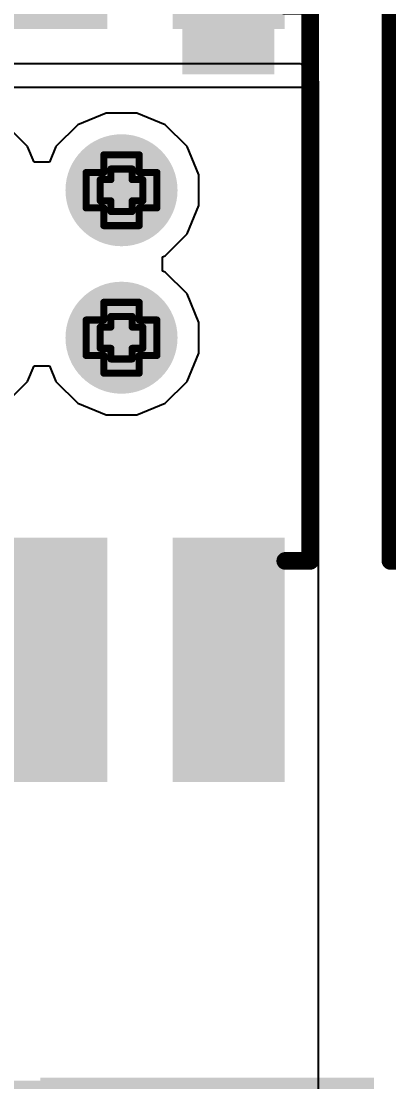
# Model space of a CAD drawing. Header units: inches. Extents: x -4 to 5258, y -4 to 5281.
# Drawn here: x 88.12 to 90.75, y 11.13 to 18.74 of the extents above; entities that cross this region are included whole.
import ezdxf

# ---------------------------------------------------------------- set-up
doc = ezdxf.new("R2010")
doc.units = ezdxf.units.IN
for name, color, linetype in [('Bottom Layer', 5, 'Continuous'), ('Bottom Solder', 6, 'Continuous'), ('Drill Drawing', 1, 'Continuous'), ('Layer 1', 16, 'Continuous'), ('Layer 2', 76, 'Continuous'), ('Top Layer', 1, 'Continuous'), ('Top Overlay', 2, 'Continuous'), ('Top Paste', 8, 'Continuous'), ('Top Solder', 216, 'Continuous'), ('Via Holes', 16, 'Continuous')]:
    doc.layers.add(name, color=color, linetype=linetype)
doc.styles.add('Arial Black_Bold', font='', dxfattribs={"height": 0.2})
doc.styles.get('Arial Black_Bold').set_extended_font_data('Arial Black', bold=True)

# ---------------------------------------------------------------- blocks, each defined once
blk = doc.blocks.new('SOIC_8_16')
at = {"layer": 'Top Layer'}
for points in [[(-1.925, 2.205), (-1.925, 1.605), (-3.475, 1.605), (-3.475, 2.205)], [(3.475, 2.205), (3.475, 1.605), (1.925, 1.605), (1.925, 2.205)], [(-1.925, 0.935), (-1.925, 0.335), (-3.475, 0.335), (-3.475, 0.935)], [(3.475, 0.935), (3.475, 0.335), (1.925, 0.335), (1.925, 0.935)], [(-1.925, -0.335), (-1.925, -0.935), (-3.475, -0.935), (-3.475, -0.335)], [(3.475, -0.335), (3.475, -0.935), (1.925, -0.935), (1.925, -0.335)], [(-1.925, -1.605), (-1.925, -2.205), (-3.475, -2.205), (-3.475, -1.605)], [(3.475, -1.605), (3.475, -2.205), (1.925, -2.205), (1.925, -1.605)]]:
    blk.add_hatch(color=1, dxfattribs=at).paths.add_polyline_path(points)
at = {"layer": 'Top Overlay'}
blk.add_hatch(color=2, dxfattribs=at).paths.add_polyline_path([(-1.8288, 1.5736), (-1.4986, 1.5736), (-1.4986, 2.234), (-1.8288, 2.234)])
at = {"layer": 'Top Paste'}
for points in [[(-1.925, 2.205), (-1.925, 1.605), (-3.475, 1.605), (-3.475, 2.205)], [(3.475, 2.205), (3.475, 1.605), (1.925, 1.605), (1.925, 2.205)], [(-1.925, 0.935), (-1.925, 0.335), (-3.475, 0.335), (-3.475, 0.935)], [(3.475, 0.935), (3.475, 0.335), (1.925, 0.335), (1.925, 0.935)], [(-1.925, -0.335), (-1.925, -0.935), (-3.475, -0.935), (-3.475, -0.335)], [(3.475, -0.335), (3.475, -0.935), (1.925, -0.935), (1.925, -0.335)], [(-1.925, -1.605), (-1.925, -2.205), (-3.475, -2.205), (-3.475, -1.605)], [(3.475, -1.605), (3.475, -2.205), (1.925, -2.205), (1.925, -1.605)]]:
    blk.add_hatch(color=8, dxfattribs=at).paths.add_polyline_path(points)
at = {"layer": 'Top Solder'}
for points in [[(-1.8234, 2.3066), (-1.8234, 1.5034), (-3.5766, 1.5034), (-3.5766, 2.3066)], [(3.5766, 2.3066), (3.5766, 1.5034), (1.8234, 1.5034), (1.8234, 2.3066)], [(-1.8234, 1.0366), (-1.8234, 0.2334), (-3.5766, 0.2334), (-3.5766, 1.0366)], [(3.5766, 1.0366), (3.5766, 0.2334), (1.8234, 0.2334), (1.8234, 1.0366)], [(-1.8234, -0.2334), (-1.8234, -1.0366), (-3.5766, -1.0366), (-3.5766, -0.2334)], [(3.5766, -0.2334), (3.5766, -1.0366), (1.8234, -1.0366), (1.8234, -0.2334)], [(-1.8234, -1.5034), (-1.8234, -2.3066), (-3.5766, -2.3066), (-3.5766, -1.5034)], [(3.5766, -1.5034), (3.5766, -2.3066), (1.8234, -2.3066), (1.8234, -1.5034)]]:
    blk.add_hatch(color=216, dxfattribs=at).paths.add_polyline_path(points)
at = {"layer": 'Top Overlay'}
for points in [[(1.9906, 2.4892, 0.127, 0.127, 0), (-1.9906, 2.4892, 0.127, 0.127, 0)], [(-1.9906, 2.3114, 0.127, 0.127, 0), (-1.9906, 2.4892, 0.127, 0.127, 0)], [(1.9906, 2.3114, 0.127, 0.127, 0), (1.9906, 2.4892, 0.127, 0.127, 0)], [(-3.7592, 1.778, 0.127, 0.127, 0), (-3.7592, 2.032, 0.127, 0.127, 0)], [(-3.6322, 1.905, 0.127, 0.127, 0), (-3.7592, 2.032, 0.127, 0.127, 0)], [(-3.7592, 1.778, 0.127, 0.127, 0), (-3.6322, 1.905, 0.127, 0.127, 0)], [(-1.9906, -2.4892, 0.127, 0.127, 0), (-1.9906, -2.3114, 0.127, 0.127, 0)], [(1.9906, -2.4892, 0.127, 0.127, 0), (1.9906, -2.3114, 0.127, 0.127, 0)], [(1.9906, -2.4892, 0.127, 0.127, 0), (-1.9906, -2.4892, 0.127, 0.127, 0)]]:
    blk.add_lwpolyline(points, format="xyseb", dxfattribs=at)
for points in [[(-2.0223, 2.4892, 0.0635, 0.0635, 1), (-1.9588, 2.4892, 0.0635, 0.0635, 1)], [(-2.0223, 2.4892, 0.0635, 0.0635, 1), (-1.9588, 2.4892, 0.0635, 0.0635, 1)], [(1.9588, 2.4892, 0.0635, 0.0635, 1), (2.0223, 2.4892, 0.0635, 0.0635, 1)], [(1.9588, 2.4892, 0.0635, 0.0635, 1), (2.0223, 2.4892, 0.0635, 0.0635, 1)], [(-2.0223, 2.3114, 0.0635, 0.0635, 1), (-1.9588, 2.3114, 0.0635, 0.0635, 1)], [(1.9588, 2.3114, 0.0635, 0.0635, 1), (2.0223, 2.3114, 0.0635, 0.0635, 1)], [(-3.791, 2.032, 0.0635, 0.0635, 1), (-3.7275, 2.032, 0.0635, 0.0635, 1)], [(-3.791, 2.032, 0.0635, 0.0635, 1), (-3.7275, 2.032, 0.0635, 0.0635, 1)], [(-3.6639, 1.905, 0.0635, 0.0635, 1), (-3.6004, 1.905, 0.0635, 0.0635, 1)], [(-3.6639, 1.905, 0.0635, 0.0635, 1), (-3.6004, 1.905, 0.0635, 0.0635, 1)], [(-3.791, 1.778, 0.0635, 0.0635, 1), (-3.7275, 1.778, 0.0635, 0.0635, 1)], [(-3.791, 1.778, 0.0635, 0.0635, 1), (-3.7275, 1.778, 0.0635, 0.0635, 1)], [(-2.0223, -2.3114, 0.0635, 0.0635, 1), (-1.9588, -2.3114, 0.0635, 0.0635, 1)], [(1.9588, -2.3114, 0.0635, 0.0635, 1), (2.0223, -2.3114, 0.0635, 0.0635, 1)], [(-2.0223, -2.4892, 0.0635, 0.0635, 1), (-1.9588, -2.4892, 0.0635, 0.0635, 1)], [(-2.0223, -2.4892, 0.0635, 0.0635, 1), (-1.9588, -2.4892, 0.0635, 0.0635, 1)], [(1.9588, -2.4892, 0.0635, 0.0635, 1), (2.0223, -2.4892, 0.0635, 0.0635, 1)], [(1.9588, -2.4892, 0.0635, 0.0635, 1), (2.0223, -2.4892, 0.0635, 0.0635, 1)]]:
    blk.add_lwpolyline(points, format="xyseb", close=True, dxfattribs=at)
blk = doc.blocks.new('SOIC_8_18')
at = {"layer": 'Top Layer'}
for points in [[(-1.925, 2.205), (-1.925, 1.605), (-3.475, 1.605), (-3.475, 2.205)], [(3.475, 2.205), (3.475, 1.605), (1.925, 1.605), (1.925, 2.205)], [(-1.925, 0.935), (-1.925, 0.335), (-3.475, 0.335), (-3.475, 0.935)], [(3.475, 0.935), (3.475, 0.335), (1.925, 0.335), (1.925, 0.935)], [(-1.925, -0.335), (-1.925, -0.935), (-3.475, -0.935), (-3.475, -0.335)], [(3.475, -0.335), (3.475, -0.935), (1.925, -0.935), (1.925, -0.335)], [(-1.925, -1.605), (-1.925, -2.205), (-3.475, -2.205), (-3.475, -1.605)], [(3.475, -1.605), (3.475, -2.205), (1.925, -2.205), (1.925, -1.605)]]:
    blk.add_hatch(color=1, dxfattribs=at).paths.add_polyline_path(points)
at = {"layer": 'Top Overlay'}
blk.add_hatch(color=2, dxfattribs=at).paths.add_polyline_path([(-1.8288, 1.5762), (-1.4986, 1.5762), (-1.4986, 2.2366), (-1.8288, 2.2366)])
at = {"layer": 'Top Paste'}
for points in [[(-1.925, 2.205), (-1.925, 1.605), (-3.475, 1.605), (-3.475, 2.205)], [(3.475, 2.205), (3.475, 1.605), (1.925, 1.605), (1.925, 2.205)], [(-1.925, 0.935), (-1.925, 0.335), (-3.475, 0.335), (-3.475, 0.935)], [(3.475, 0.935), (3.475, 0.335), (1.925, 0.335), (1.925, 0.935)], [(-1.925, -0.335), (-1.925, -0.935), (-3.475, -0.935), (-3.475, -0.335)], [(3.475, -0.335), (3.475, -0.935), (1.925, -0.935), (1.925, -0.335)], [(-1.925, -1.605), (-1.925, -2.205), (-3.475, -2.205), (-3.475, -1.605)], [(3.475, -1.605), (3.475, -2.205), (1.925, -2.205), (1.925, -1.605)]]:
    blk.add_hatch(color=8, dxfattribs=at).paths.add_polyline_path(points)
at = {"layer": 'Top Solder'}
for points in [[(-1.8234, 2.3066), (-1.8234, 1.5034), (-3.5766, 1.5034), (-3.5766, 2.3066)], [(3.5766, 2.3066), (3.5766, 1.5034), (1.8234, 1.5034), (1.8234, 2.3066)], [(-1.8234, 1.0366), (-1.8234, 0.2334), (-3.5766, 0.2334), (-3.5766, 1.0366)], [(3.5766, 1.0366), (3.5766, 0.2334), (1.8234, 0.2334), (1.8234, 1.0366)], [(-1.8234, -0.2334), (-1.8234, -1.0366), (-3.5766, -1.0366), (-3.5766, -0.2334)], [(3.5766, -0.2334), (3.5766, -1.0366), (1.8234, -1.0366), (1.8234, -0.2334)], [(-1.8234, -1.5034), (-1.8234, -2.3066), (-3.5766, -2.3066), (-3.5766, -1.5034)], [(3.5766, -1.5034), (3.5766, -2.3066), (1.8234, -2.3066), (1.8234, -1.5034)]]:
    blk.add_hatch(color=216, dxfattribs=at).paths.add_polyline_path(points)
at = {"layer": 'Top Overlay'}
for points in [[(1.9906, 2.4892, 0.127, 0.127, 0), (-1.9906, 2.4892, 0.127, 0.127, 0)], [(-1.9906, 2.3114, 0.127, 0.127, 0), (-1.9906, 2.4892, 0.127, 0.127, 0)], [(1.9906, 2.3114, 0.127, 0.127, 0), (1.9906, 2.4892, 0.127, 0.127, 0)], [(-3.7592, 1.778, 0.127, 0.127, 0), (-3.7592, 2.032, 0.127, 0.127, 0)], [(-3.6322, 1.905, 0.127, 0.127, 0), (-3.7592, 2.032, 0.127, 0.127, 0)], [(-3.7592, 1.778, 0.127, 0.127, 0), (-3.6322, 1.905, 0.127, 0.127, 0)], [(-1.9906, -2.4892, 0.127, 0.127, 0), (-1.9906, -2.3114, 0.127, 0.127, 0)], [(1.9906, -2.4892, 0.127, 0.127, 0), (1.9906, -2.3114, 0.127, 0.127, 0)], [(1.9906, -2.4892, 0.127, 0.127, 0), (-1.9906, -2.4892, 0.127, 0.127, 0)]]:
    blk.add_lwpolyline(points, format="xyseb", dxfattribs=at)
for points in [[(-2.0223, 2.4892, 0.0635, 0.0635, 1), (-1.9588, 2.4892, 0.0635, 0.0635, 1)], [(-2.0223, 2.4892, 0.0635, 0.0635, 1), (-1.9588, 2.4892, 0.0635, 0.0635, 1)], [(1.9588, 2.4892, 0.0635, 0.0635, 1), (2.0223, 2.4892, 0.0635, 0.0635, 1)], [(1.9588, 2.4892, 0.0635, 0.0635, 1), (2.0223, 2.4892, 0.0635, 0.0635, 1)], [(-2.0223, 2.3114, 0.0635, 0.0635, 1), (-1.9588, 2.3114, 0.0635, 0.0635, 1)], [(1.9588, 2.3114, 0.0635, 0.0635, 1), (2.0223, 2.3114, 0.0635, 0.0635, 1)], [(-3.791, 2.032, 0.0635, 0.0635, 1), (-3.7275, 2.032, 0.0635, 0.0635, 1)], [(-3.791, 2.032, 0.0635, 0.0635, 1), (-3.7275, 2.032, 0.0635, 0.0635, 1)], [(-3.6639, 1.905, 0.0635, 0.0635, 1), (-3.6004, 1.905, 0.0635, 0.0635, 1)], [(-3.6639, 1.905, 0.0635, 0.0635, 1), (-3.6004, 1.905, 0.0635, 0.0635, 1)], [(-3.791, 1.778, 0.0635, 0.0635, 1), (-3.7275, 1.778, 0.0635, 0.0635, 1)], [(-3.791, 1.778, 0.0635, 0.0635, 1), (-3.7275, 1.778, 0.0635, 0.0635, 1)], [(-2.0223, -2.3114, 0.0635, 0.0635, 1), (-1.9588, -2.3114, 0.0635, 0.0635, 1)], [(1.9588, -2.3114, 0.0635, 0.0635, 1), (2.0223, -2.3114, 0.0635, 0.0635, 1)], [(-2.0223, -2.4892, 0.0635, 0.0635, 1), (-1.9588, -2.4892, 0.0635, 0.0635, 1)], [(-2.0223, -2.4892, 0.0635, 0.0635, 1), (-1.9588, -2.4892, 0.0635, 0.0635, 1)], [(1.9588, -2.4892, 0.0635, 0.0635, 1), (2.0223, -2.4892, 0.0635, 0.0635, 1)], [(1.9588, -2.4892, 0.0635, 0.0635, 1), (2.0223, -2.4892, 0.0635, 0.0635, 1)]]:
    blk.add_lwpolyline(points, format="xyseb", close=True, dxfattribs=at)

msp = doc.modelspace()

# ---------------------------------------------------------------- hatches: boundary and pattern name
at = {"layer": 'Bottom Layer'}
h = msp.add_hatch(color=5, dxfattribs=at)
edge = h.paths.add_edge_path()
edge.add_arc((88.8367, 17.5277), 0.3, 0, 360)
h = msp.add_hatch(color=5, dxfattribs=at)
edge = h.paths.add_edge_path()
edge.add_arc((88.8367, 16.47), 0.3, 0, 360)
at = {"layer": 'Bottom Solder'}
h = msp.add_hatch(color=6, dxfattribs=at)
edge = h.paths.add_edge_path()
edge.add_arc((88.8367, 17.5277), 0.4016, 0, 360)
h = msp.add_hatch(color=6, dxfattribs=at)
edge = h.paths.add_edge_path()
edge.add_arc((88.8367, 16.47), 0.4016, 0, 360)
at = {"layer": 'Layer 1'}
h = msp.add_hatch(color=16, dxfattribs=at)
edge = h.paths.add_edge_path()
edge.add_arc((88.8367, 17.5277), 0.3, 0, 360)
h = msp.add_hatch(color=16, dxfattribs=at)
edge = h.paths.add_edge_path()
edge.add_arc((88.8367, 16.47), 0.3, 0, 360)
at = {"layer": 'Layer 2'}
h = msp.add_hatch(color=76, dxfattribs=at)
edge = h.paths.add_edge_path()
edge.add_arc((88.8367, 17.5277), 0.3, 0, 360)
h = msp.add_hatch(color=76, dxfattribs=at)
edge = h.paths.add_edge_path()
edge.add_arc((88.8367, 16.47), 0.3, 0, 360)
at = {"layer": 'Top Layer'}
h = msp.add_hatch(color=1, dxfattribs=at)
edge = h.paths.add_edge_path()
edge.add_arc((88.8367, 17.5277), 0.3, 0, 360)
h = msp.add_hatch(color=1, dxfattribs=at)
edge = h.paths.add_edge_path()
edge.add_arc((88.8367, 16.47), 0.3, 0, 360)
at = {"layer": 'Top Solder'}
h = msp.add_hatch(color=216, dxfattribs=at)
edge = h.paths.add_edge_path()
edge.add_arc((88.8367, 17.5277), 0.4016, 0, 360)
h = msp.add_hatch(color=216, dxfattribs=at)
edge = h.paths.add_edge_path()
edge.add_arc((88.8367, 16.47), 0.4016, 0, 360)
at = {"layer": 'Via Holes'}
h = msp.add_hatch(color=7, dxfattribs=at)
edge = h.paths.add_edge_path()
edge.add_arc((88.8367, 17.5277), 0.15, 0, 360)
h = msp.add_hatch(color=7, dxfattribs=at)
edge = h.paths.add_edge_path()
edge.add_arc((88.8367, 16.47), 0.15, 0, 360)

# ---------------------------------------------------------------- linework, layer by layer
at = {"layer": 'Bottom Layer'}
for p, q in [((88.7265, 18.0817), (88.5229, 17.9973)), ((88.9469, 18.0817), (88.7265, 18.0817)), ((89.1505, 17.9973), (88.9469, 18.0817)), ((88.1634, 17.8415), (88.0075, 17.9973)), ((88.5229, 17.9973), (88.367, 17.8415)), ((89.3064, 17.8415), (89.1505, 17.9973)), ((88.2102, 17.7284), (88.1634, 17.8415)), ((88.367, 17.8415), (88.3202, 17.7284)), ((89.3907, 17.6379), (89.3064, 17.8415)), ((88.3202, 17.7284), (88.2102, 17.7284)), ((89.3907, 17.4175), (89.3907, 17.6379)), ((89.3064, 17.2139), (89.3907, 17.4175)), ((89.1505, 17.058), (89.3064, 17.2139)), ((89.1303, 17.0496), (89.1505, 17.058)), ((89.1303, 16.948), (89.1303, 17.0496)), ((89.1505, 16.9397), (89.1303, 16.948)), ((89.3064, 16.7838), (89.1505, 16.9397)), ((89.3907, 16.5802), (89.3064, 16.7838)), ((89.3907, 16.3598), (89.3907, 16.5802)), ((89.3064, 16.1562), (89.3907, 16.3598)), ((88.1634, 16.1562), (88.2102, 16.2693)), ((88.2102, 16.2693), (88.3202, 16.2693)), ((88.3202, 16.2693), (88.367, 16.1562)), ((88.0075, 16.0003), (88.1634, 16.1562)), ((88.367, 16.1562), (88.5229, 16.0003)), ((89.1505, 16.0003), (89.3064, 16.1562)), ((88.5229, 16.0003), (88.7265, 15.916)), ((88.9469, 15.916), (89.1505, 16.0003)), ((88.7265, 15.916), (88.9469, 15.916))]:
    msp.add_line(p, q, dxfattribs=at)
at = {"layer": 'Drill Drawing'}
for points in [[(88.7097, 17.6547, 0.0508, 0.0508, 0), (88.7097, 17.7817, 0.0508, 0.0508, 0)], [(88.7097, 17.7817, 0.0508, 0.0508, 0), (88.9637, 17.7817, 0.0508, 0.0508, 0)], [(88.9637, 17.6547, 0.0508, 0.0508, 0), (88.9637, 17.7817, 0.0508, 0.0508, 0)], [(88.5827, 17.4007, 0.0508, 0.0508, 0), (88.5827, 17.6547, 0.0508, 0.0508, 0)], [(88.5827, 17.6547, 0.0508, 0.0508, 0), (88.7097, 17.6547, 0.0508, 0.0508, 0)], [(88.7605, 17.6039, 0.0508, 0.0508, 0), (88.7605, 17.6801, 0.0508, 0.0508, 0)], [(88.7605, 17.6801, 0.0508, 0.0508, 0), (88.9129, 17.6801, 0.0508, 0.0508, 0)], [(88.9129, 17.6039, 0.0508, 0.0508, 0), (88.9129, 17.6801, 0.0508, 0.0508, 0)], [(88.9637, 17.6547, 0.0508, 0.0508, 0), (89.0907, 17.6547, 0.0508, 0.0508, 0)], [(89.0907, 17.4007, 0.0508, 0.0508, 0), (89.0907, 17.6547, 0.0508, 0.0508, 0)], [(88.6843, 17.4515, 0.0508, 0.0508, 0), (88.6843, 17.6039, 0.0508, 0.0508, 0)], [(88.6843, 17.6039, 0.0508, 0.0508, 0), (88.7605, 17.6039, 0.0508, 0.0508, 0)], [(88.9129, 17.6039, 0.0508, 0.0508, 0), (88.9891, 17.6039, 0.0508, 0.0508, 0)], [(88.9891, 17.4515, 0.0508, 0.0508, 0), (88.9891, 17.6039, 0.0508, 0.0508, 0)], [(88.5827, 17.4007, 0.0508, 0.0508, 0), (88.7097, 17.4007, 0.0508, 0.0508, 0)], [(88.6843, 17.4515, 0.0508, 0.0508, 0), (88.7605, 17.4515, 0.0508, 0.0508, 0)], [(88.7097, 17.2737, 0.0508, 0.0508, 0), (88.7097, 17.4007, 0.0508, 0.0508, 0)], [(88.7605, 17.3753, 0.0508, 0.0508, 0), (88.7605, 17.4515, 0.0508, 0.0508, 0)], [(88.9129, 17.4515, 0.0508, 0.0508, 0), (88.9891, 17.4515, 0.0508, 0.0508, 0)], [(88.9129, 17.3753, 0.0508, 0.0508, 0), (88.9129, 17.4515, 0.0508, 0.0508, 0)], [(88.9637, 17.4007, 0.0508, 0.0508, 0), (89.0907, 17.4007, 0.0508, 0.0508, 0)], [(88.9637, 17.2737, 0.0508, 0.0508, 0), (88.9637, 17.4007, 0.0508, 0.0508, 0)], [(88.7605, 17.3753, 0.0508, 0.0508, 0), (88.9129, 17.3753, 0.0508, 0.0508, 0)], [(88.7097, 17.2737, 0.0508, 0.0508, 0), (88.9637, 17.2737, 0.0508, 0.0508, 0)], [(88.7097, 16.597, 0.0508, 0.0508, 0), (88.7097, 16.724, 0.0508, 0.0508, 0)], [(88.7097, 16.724, 0.0508, 0.0508, 0), (88.9637, 16.724, 0.0508, 0.0508, 0)], [(88.9637, 16.597, 0.0508, 0.0508, 0), (88.9637, 16.724, 0.0508, 0.0508, 0)], [(88.5827, 16.343, 0.0508, 0.0508, 0), (88.5827, 16.597, 0.0508, 0.0508, 0)], [(88.5827, 16.597, 0.0508, 0.0508, 0), (88.7097, 16.597, 0.0508, 0.0508, 0)], [(88.7605, 16.5462, 0.0508, 0.0508, 0), (88.7605, 16.6224, 0.0508, 0.0508, 0)], [(88.7605, 16.6224, 0.0508, 0.0508, 0), (88.9129, 16.6224, 0.0508, 0.0508, 0)], [(88.9129, 16.5462, 0.0508, 0.0508, 0), (88.9129, 16.6224, 0.0508, 0.0508, 0)], [(88.9637, 16.597, 0.0508, 0.0508, 0), (89.0907, 16.597, 0.0508, 0.0508, 0)], [(89.0907, 16.343, 0.0508, 0.0508, 0), (89.0907, 16.597, 0.0508, 0.0508, 0)], [(88.6843, 16.3938, 0.0508, 0.0508, 0), (88.6843, 16.5462, 0.0508, 0.0508, 0)], [(88.6843, 16.5462, 0.0508, 0.0508, 0), (88.7605, 16.5462, 0.0508, 0.0508, 0)], [(88.9129, 16.5462, 0.0508, 0.0508, 0), (88.9891, 16.5462, 0.0508, 0.0508, 0)], [(88.9891, 16.3938, 0.0508, 0.0508, 0), (88.9891, 16.5462, 0.0508, 0.0508, 0)], [(88.5827, 16.343, 0.0508, 0.0508, 0), (88.7097, 16.343, 0.0508, 0.0508, 0)], [(88.6843, 16.3938, 0.0508, 0.0508, 0), (88.7605, 16.3938, 0.0508, 0.0508, 0)], [(88.7097, 16.216, 0.0508, 0.0508, 0), (88.7097, 16.343, 0.0508, 0.0508, 0)], [(88.7605, 16.3176, 0.0508, 0.0508, 0), (88.7605, 16.3938, 0.0508, 0.0508, 0)], [(88.9129, 16.3938, 0.0508, 0.0508, 0), (88.9891, 16.3938, 0.0508, 0.0508, 0)], [(88.9129, 16.3176, 0.0508, 0.0508, 0), (88.9129, 16.3938, 0.0508, 0.0508, 0)], [(88.9637, 16.343, 0.0508, 0.0508, 0), (89.0907, 16.343, 0.0508, 0.0508, 0)], [(88.9637, 16.216, 0.0508, 0.0508, 0), (88.9637, 16.343, 0.0508, 0.0508, 0)], [(88.7605, 16.3176, 0.0508, 0.0508, 0), (88.9129, 16.3176, 0.0508, 0.0508, 0)], [(88.7097, 16.216, 0.0508, 0.0508, 0), (88.9637, 16.216, 0.0508, 0.0508, 0)]]:
    msp.add_lwpolyline(points, format="xyseb", dxfattribs=at)
for points in [[(88.697, 17.7817, 0.0254, 0.0254, 1), (88.7224, 17.7817, 0.0254, 0.0254, 1)], [(88.697, 17.7817, 0.0254, 0.0254, 1), (88.7224, 17.7817, 0.0254, 0.0254, 1)], [(88.951, 17.7817, 0.0254, 0.0254, 1), (88.9764, 17.7817, 0.0254, 0.0254, 1)], [(88.951, 17.7817, 0.0254, 0.0254, 1), (88.9764, 17.7817, 0.0254, 0.0254, 1)], [(88.57, 17.6547, 0.0254, 0.0254, 1), (88.5954, 17.6547, 0.0254, 0.0254, 1)], [(88.57, 17.6547, 0.0254, 0.0254, 1), (88.5954, 17.6547, 0.0254, 0.0254, 1)], [(88.697, 17.6547, 0.0254, 0.0254, 1), (88.7224, 17.6547, 0.0254, 0.0254, 1)], [(88.697, 17.6547, 0.0254, 0.0254, 1), (88.7224, 17.6547, 0.0254, 0.0254, 1)], [(88.7478, 17.6801, 0.0254, 0.0254, 1), (88.7732, 17.6801, 0.0254, 0.0254, 1)], [(88.7478, 17.6801, 0.0254, 0.0254, 1), (88.7732, 17.6801, 0.0254, 0.0254, 1)], [(88.9002, 17.6801, 0.0254, 0.0254, 1), (88.9256, 17.6801, 0.0254, 0.0254, 1)], [(88.9002, 17.6801, 0.0254, 0.0254, 1), (88.9256, 17.6801, 0.0254, 0.0254, 1)], [(88.951, 17.6547, 0.0254, 0.0254, 1), (88.9764, 17.6547, 0.0254, 0.0254, 1)], [(88.951, 17.6547, 0.0254, 0.0254, 1), (88.9764, 17.6547, 0.0254, 0.0254, 1)], [(89.078, 17.6547, 0.0254, 0.0254, 1), (89.1034, 17.6547, 0.0254, 0.0254, 1)], [(89.078, 17.6547, 0.0254, 0.0254, 1), (89.1034, 17.6547, 0.0254, 0.0254, 1)], [(88.6716, 17.6039, 0.0254, 0.0254, 1), (88.697, 17.6039, 0.0254, 0.0254, 1)], [(88.6716, 17.6039, 0.0254, 0.0254, 1), (88.697, 17.6039, 0.0254, 0.0254, 1)], [(88.7478, 17.6039, 0.0254, 0.0254, 1), (88.7732, 17.6039, 0.0254, 0.0254, 1)], [(88.7478, 17.6039, 0.0254, 0.0254, 1), (88.7732, 17.6039, 0.0254, 0.0254, 1)], [(88.9002, 17.6039, 0.0254, 0.0254, 1), (88.9256, 17.6039, 0.0254, 0.0254, 1)], [(88.9002, 17.6039, 0.0254, 0.0254, 1), (88.9256, 17.6039, 0.0254, 0.0254, 1)], [(88.9764, 17.6039, 0.0254, 0.0254, 1), (89.0018, 17.6039, 0.0254, 0.0254, 1)], [(88.9764, 17.6039, 0.0254, 0.0254, 1), (89.0018, 17.6039, 0.0254, 0.0254, 1)], [(88.57, 17.4007, 0.0254, 0.0254, 1), (88.5954, 17.4007, 0.0254, 0.0254, 1)], [(88.57, 17.4007, 0.0254, 0.0254, 1), (88.5954, 17.4007, 0.0254, 0.0254, 1)], [(88.6716, 17.4515, 0.0254, 0.0254, 1), (88.697, 17.4515, 0.0254, 0.0254, 1)], [(88.6716, 17.4515, 0.0254, 0.0254, 1), (88.697, 17.4515, 0.0254, 0.0254, 1)], [(88.697, 17.4007, 0.0254, 0.0254, 1), (88.7224, 17.4007, 0.0254, 0.0254, 1)], [(88.697, 17.4007, 0.0254, 0.0254, 1), (88.7224, 17.4007, 0.0254, 0.0254, 1)], [(88.7478, 17.4515, 0.0254, 0.0254, 1), (88.7732, 17.4515, 0.0254, 0.0254, 1)], [(88.7478, 17.4515, 0.0254, 0.0254, 1), (88.7732, 17.4515, 0.0254, 0.0254, 1)], [(88.9002, 17.4515, 0.0254, 0.0254, 1), (88.9256, 17.4515, 0.0254, 0.0254, 1)], [(88.9002, 17.4515, 0.0254, 0.0254, 1), (88.9256, 17.4515, 0.0254, 0.0254, 1)], [(88.951, 17.4007, 0.0254, 0.0254, 1), (88.9764, 17.4007, 0.0254, 0.0254, 1)], [(88.951, 17.4007, 0.0254, 0.0254, 1), (88.9764, 17.4007, 0.0254, 0.0254, 1)], [(88.9764, 17.4515, 0.0254, 0.0254, 1), (89.0018, 17.4515, 0.0254, 0.0254, 1)], [(88.9764, 17.4515, 0.0254, 0.0254, 1), (89.0018, 17.4515, 0.0254, 0.0254, 1)], [(89.078, 17.4007, 0.0254, 0.0254, 1), (89.1034, 17.4007, 0.0254, 0.0254, 1)], [(89.078, 17.4007, 0.0254, 0.0254, 1), (89.1034, 17.4007, 0.0254, 0.0254, 1)], [(88.7478, 17.3753, 0.0254, 0.0254, 1), (88.7732, 17.3753, 0.0254, 0.0254, 1)], [(88.7478, 17.3753, 0.0254, 0.0254, 1), (88.7732, 17.3753, 0.0254, 0.0254, 1)], [(88.9002, 17.3753, 0.0254, 0.0254, 1), (88.9256, 17.3753, 0.0254, 0.0254, 1)], [(88.9002, 17.3753, 0.0254, 0.0254, 1), (88.9256, 17.3753, 0.0254, 0.0254, 1)], [(88.697, 17.2737, 0.0254, 0.0254, 1), (88.7224, 17.2737, 0.0254, 0.0254, 1)], [(88.697, 17.2737, 0.0254, 0.0254, 1), (88.7224, 17.2737, 0.0254, 0.0254, 1)], [(88.951, 17.2737, 0.0254, 0.0254, 1), (88.9764, 17.2737, 0.0254, 0.0254, 1)], [(88.951, 17.2737, 0.0254, 0.0254, 1), (88.9764, 17.2737, 0.0254, 0.0254, 1)], [(88.697, 16.724, 0.0254, 0.0254, 1), (88.7224, 16.724, 0.0254, 0.0254, 1)], [(88.697, 16.724, 0.0254, 0.0254, 1), (88.7224, 16.724, 0.0254, 0.0254, 1)], [(88.951, 16.724, 0.0254, 0.0254, 1), (88.9764, 16.724, 0.0254, 0.0254, 1)], [(88.951, 16.724, 0.0254, 0.0254, 1), (88.9764, 16.724, 0.0254, 0.0254, 1)], [(88.57, 16.597, 0.0254, 0.0254, 1), (88.5954, 16.597, 0.0254, 0.0254, 1)], [(88.57, 16.597, 0.0254, 0.0254, 1), (88.5954, 16.597, 0.0254, 0.0254, 1)], [(88.697, 16.597, 0.0254, 0.0254, 1), (88.7224, 16.597, 0.0254, 0.0254, 1)], [(88.697, 16.597, 0.0254, 0.0254, 1), (88.7224, 16.597, 0.0254, 0.0254, 1)], [(88.7478, 16.6224, 0.0254, 0.0254, 1), (88.7732, 16.6224, 0.0254, 0.0254, 1)], [(88.7478, 16.6224, 0.0254, 0.0254, 1), (88.7732, 16.6224, 0.0254, 0.0254, 1)], [(88.9002, 16.6224, 0.0254, 0.0254, 1), (88.9256, 16.6224, 0.0254, 0.0254, 1)], [(88.9002, 16.6224, 0.0254, 0.0254, 1), (88.9256, 16.6224, 0.0254, 0.0254, 1)], [(88.951, 16.597, 0.0254, 0.0254, 1), (88.9764, 16.597, 0.0254, 0.0254, 1)], [(88.951, 16.597, 0.0254, 0.0254, 1), (88.9764, 16.597, 0.0254, 0.0254, 1)], [(89.078, 16.597, 0.0254, 0.0254, 1), (89.1034, 16.597, 0.0254, 0.0254, 1)], [(89.078, 16.597, 0.0254, 0.0254, 1), (89.1034, 16.597, 0.0254, 0.0254, 1)], [(88.6716, 16.5462, 0.0254, 0.0254, 1), (88.697, 16.5462, 0.0254, 0.0254, 1)], [(88.6716, 16.5462, 0.0254, 0.0254, 1), (88.697, 16.5462, 0.0254, 0.0254, 1)], [(88.7478, 16.5462, 0.0254, 0.0254, 1), (88.7732, 16.5462, 0.0254, 0.0254, 1)], [(88.7478, 16.5462, 0.0254, 0.0254, 1), (88.7732, 16.5462, 0.0254, 0.0254, 1)], [(88.9002, 16.5462, 0.0254, 0.0254, 1), (88.9256, 16.5462, 0.0254, 0.0254, 1)], [(88.9002, 16.5462, 0.0254, 0.0254, 1), (88.9256, 16.5462, 0.0254, 0.0254, 1)], [(88.9764, 16.5462, 0.0254, 0.0254, 1), (89.0018, 16.5462, 0.0254, 0.0254, 1)], [(88.9764, 16.5462, 0.0254, 0.0254, 1), (89.0018, 16.5462, 0.0254, 0.0254, 1)], [(88.57, 16.343, 0.0254, 0.0254, 1), (88.5954, 16.343, 0.0254, 0.0254, 1)], [(88.57, 16.343, 0.0254, 0.0254, 1), (88.5954, 16.343, 0.0254, 0.0254, 1)], [(88.6716, 16.3938, 0.0254, 0.0254, 1), (88.697, 16.3938, 0.0254, 0.0254, 1)], [(88.6716, 16.3938, 0.0254, 0.0254, 1), (88.697, 16.3938, 0.0254, 0.0254, 1)], [(88.697, 16.343, 0.0254, 0.0254, 1), (88.7224, 16.343, 0.0254, 0.0254, 1)], [(88.697, 16.343, 0.0254, 0.0254, 1), (88.7224, 16.343, 0.0254, 0.0254, 1)], [(88.7478, 16.3938, 0.0254, 0.0254, 1), (88.7732, 16.3938, 0.0254, 0.0254, 1)], [(88.7478, 16.3938, 0.0254, 0.0254, 1), (88.7732, 16.3938, 0.0254, 0.0254, 1)], [(88.9002, 16.3938, 0.0254, 0.0254, 1), (88.9256, 16.3938, 0.0254, 0.0254, 1)], [(88.9002, 16.3938, 0.0254, 0.0254, 1), (88.9256, 16.3938, 0.0254, 0.0254, 1)], [(88.951, 16.343, 0.0254, 0.0254, 1), (88.9764, 16.343, 0.0254, 0.0254, 1)], [(88.951, 16.343, 0.0254, 0.0254, 1), (88.9764, 16.343, 0.0254, 0.0254, 1)], [(88.9764, 16.3938, 0.0254, 0.0254, 1), (89.0018, 16.3938, 0.0254, 0.0254, 1)], [(88.9764, 16.3938, 0.0254, 0.0254, 1), (89.0018, 16.3938, 0.0254, 0.0254, 1)], [(89.078, 16.343, 0.0254, 0.0254, 1), (89.1034, 16.343, 0.0254, 0.0254, 1)], [(89.078, 16.343, 0.0254, 0.0254, 1), (89.1034, 16.343, 0.0254, 0.0254, 1)], [(88.7478, 16.3176, 0.0254, 0.0254, 1), (88.7732, 16.3176, 0.0254, 0.0254, 1)], [(88.7478, 16.3176, 0.0254, 0.0254, 1), (88.7732, 16.3176, 0.0254, 0.0254, 1)], [(88.9002, 16.3176, 0.0254, 0.0254, 1), (88.9256, 16.3176, 0.0254, 0.0254, 1)], [(88.9002, 16.3176, 0.0254, 0.0254, 1), (88.9256, 16.3176, 0.0254, 0.0254, 1)], [(88.697, 16.216, 0.0254, 0.0254, 1), (88.7224, 16.216, 0.0254, 0.0254, 1)], [(88.697, 16.216, 0.0254, 0.0254, 1), (88.7224, 16.216, 0.0254, 0.0254, 1)], [(88.951, 16.216, 0.0254, 0.0254, 1), (88.9764, 16.216, 0.0254, 0.0254, 1)], [(88.951, 16.216, 0.0254, 0.0254, 1), (88.9764, 16.216, 0.0254, 0.0254, 1)]]:
    msp.add_lwpolyline(points, format="xyseb", close=True, dxfattribs=at)
at = {"layer": 'Layer 1'}
for p, q in [((88.7265, 18.0817), (88.5229, 17.9973)), ((88.9469, 18.0817), (88.7265, 18.0817)), ((89.1505, 17.9973), (88.9469, 18.0817)), ((88.1634, 17.8415), (88.0075, 17.9973)), ((88.5229, 17.9973), (88.367, 17.8415)), ((89.3064, 17.8415), (89.1505, 17.9973)), ((88.2102, 17.7284), (88.1634, 17.8415)), ((88.367, 17.8415), (88.3202, 17.7284)), ((89.3907, 17.6379), (89.3064, 17.8415)), ((88.3202, 17.7284), (88.2102, 17.7284)), ((89.3907, 17.4175), (89.3907, 17.6379)), ((89.3064, 17.2139), (89.3907, 17.4175)), ((89.1505, 17.058), (89.3064, 17.2139)), ((89.1303, 17.0496), (89.1505, 17.058)), ((89.1303, 16.948), (89.1303, 17.0496)), ((89.1505, 16.9397), (89.1303, 16.948)), ((89.3064, 16.7838), (89.1505, 16.9397)), ((89.3907, 16.5802), (89.3064, 16.7838)), ((89.3907, 16.3598), (89.3907, 16.5802)), ((89.3064, 16.1562), (89.3907, 16.3598)), ((88.1634, 16.1562), (88.2102, 16.2693)), ((88.2102, 16.2693), (88.3202, 16.2693)), ((88.3202, 16.2693), (88.367, 16.1562)), ((88.0075, 16.0003), (88.1634, 16.1562)), ((88.367, 16.1562), (88.5229, 16.0003)), ((89.1505, 16.0003), (89.3064, 16.1562)), ((88.5229, 16.0003), (88.7265, 15.916)), ((88.9469, 15.916), (89.1505, 16.0003)), ((88.7265, 15.916), (88.9469, 15.916))]:
    msp.add_line(p, q, dxfattribs=at)
at = {"layer": 'Layer 2'}
for p, q in [((87.7713, 18.4365), (90.1191, 18.4365)), ((90.1191, 18.4365), (90.2461, 18.3095)), ((90.2461, 18.3095), (90.2461, 5.5734))]:
    msp.add_line(p, q, dxfattribs=at)
at = {"layer": 'Top Layer'}
for p, q in [((87.7713, 18.2669), (90.2461, 18.2669)), ((90.2461, 18.2669), (90.2461, 5.5734))]:
    msp.add_line(p, q, dxfattribs=at)

# ---------------------------------------------------------------- block references
at = {"rotation": 270}
for name, p in [('SOIC_8_16', (87.6991, 16.8598)), ('SOIC_8_18', (93.2532, 16.8598))]:
    msp.add_blockref(name, p, dxfattribs=at)

# ---------------------------------------------------------------- texts
at = {"layer": 'Top Overlay', "style": 'Arial Black_Bold'}
for s, p in [('STEPPER DRIVER - 2', (85.5014, 8.6227)), ('STEPPER DRIVER - 1', (54.5937, 8.6009))]:
    msp.add_text(s, height=2.54, rotation=360, dxfattribs=at).set_placement(p)

doc.saveas('drawing.dxf')
